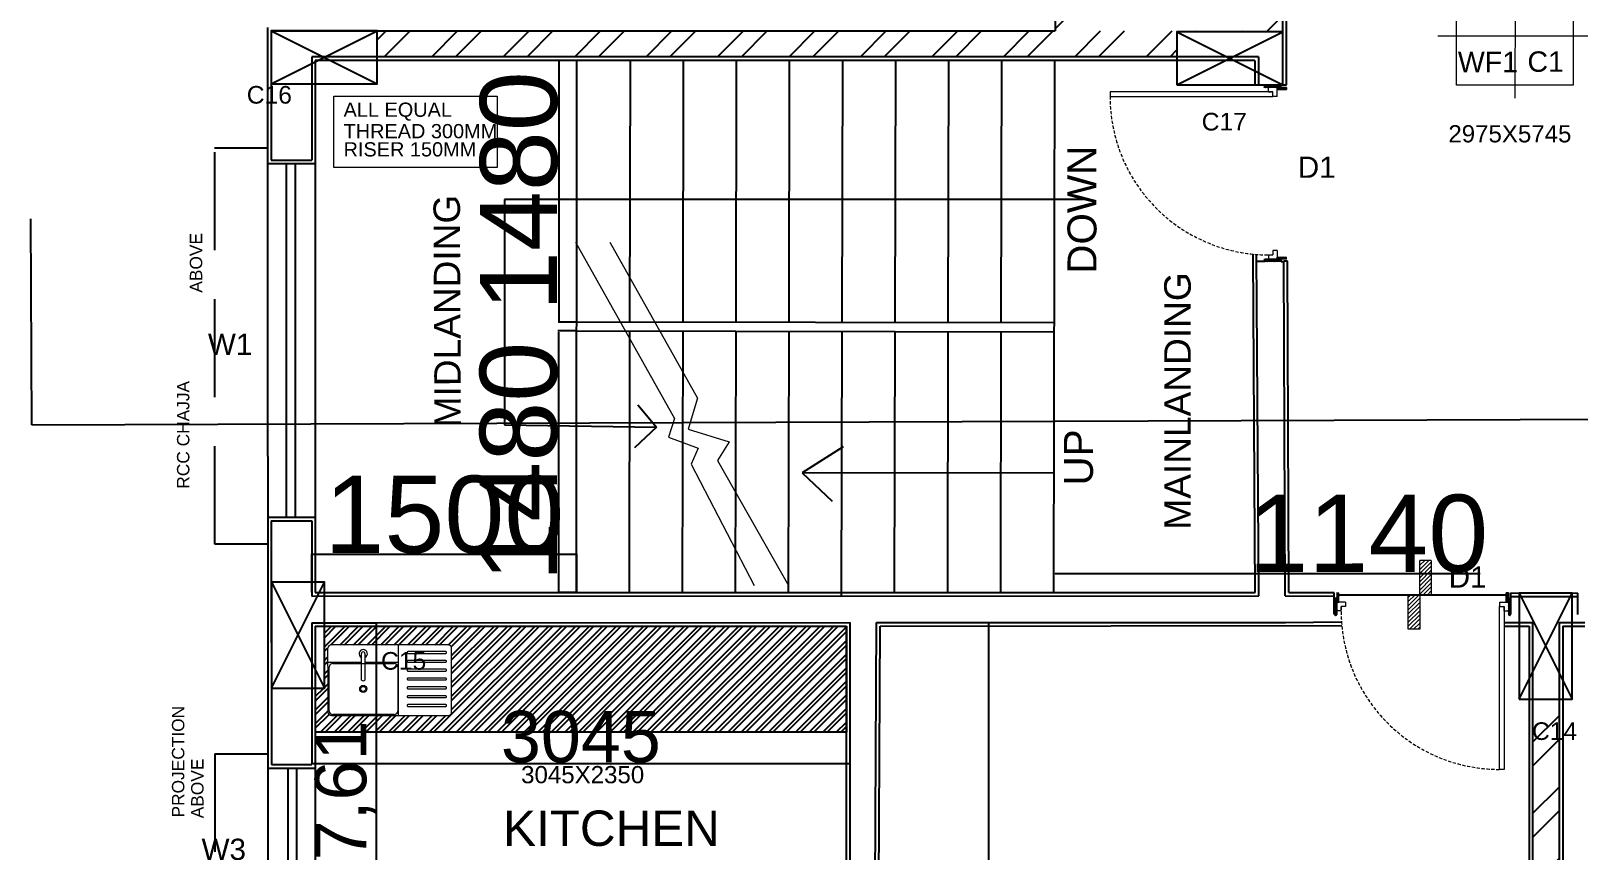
# Model space of a CAD drawing. Header units: millimetres. Extents: x -1932176 to 78768, y -1967 to 1266654.
# Drawn here: x -333049 to -330041, y 398891 to 400483 of the extents above; entities that cross this region are included whole.
import ezdxf

# ---------------------------------------------------------------- set-up
doc = ezdxf.new("R2010")
doc.units = ezdxf.units.MM
doc.linetypes.add('DASHED2', pattern=[9.525, 6.35, -3.175])
for name, color, linetype, lineweight in [('DOOR', 7, 'Continuous', 20), ('LEVEL', 252, 'Continuous', 13), ('text', 252, 'Continuous', 5)]:
    doc.layers.add(name, color=color, linetype=linetype, lineweight=lineweight)
doc.styles.get("Standard").update_dxf_attribs({"font": 'arial.ttf'})
doc.dimstyles.new('ISO-25', dxfattribs={"dimtxt": 150, "dimasz": 2.5, "dimexe": 1.25, "dimexo": 0.625, "dimtad": 1, "dimtxsty": 'Standard', "dimcen": 2.5, "dimadec": 0, "dimazin": 0, "dimtfac": 1, "dimtmove": 0, "dimatfit": 3, "dimfxl": 1, "dimarcsym": 0})

# ---------------------------------------------------------------- blocks, each defined once
blk = doc.blocks.new('*D689')
at = {"color": 0, "lineweight": -2, "ltscale": 30, "transparency": 16777216}
for p, q in [((-332503, 399332.3), (-332503, 399057.8)), ((-331456.8, 399332.6), (-331456.8, 399057.8)), ((-332500.5, 399059), (-331459.3, 399059))]:
    blk.add_line(p, q, dxfattribs=at)
at = {"color": 0, "ltscale": 30, "transparency": 16777216}
for points in [[(-332500.5, 399059.5), (-332500.5, 399058.6), (-332503, 399059)], [(-331459.3, 399059.5), (-331459.3, 399058.6), (-331456.8, 399059)]]:
    blk.add_solid(points, dxfattribs=at)
at = {"layer": 'Defpoints', "color": 0, "ltscale": 30, "transparency": 16777216}
for p in [(-332503, 399332.9), (-331456.8, 399333.2), (-331456.8, 399059)]:
    blk.add_point(p, dxfattribs=at)
at = {"color": 0, "ltscale": 30, "transparency": 16777216, "insert": (-331979.9, 399110.8), "char_height": 100, "attachment_point": 5}
blk.add_mtext('3045', dxfattribs=at)
blk = doc.blocks.new('*D691')
at = {"color": 0, "lineweight": -2, "ltscale": 30, "transparency": 16777216}
for p, q in [((-332502.6, 399332.9), (-332375.7, 399332.9)), ((-332377, 398527.8), (-332377, 399330.4)), ((-332502.4, 398525.3), (-332375.7, 398525.3))]:
    blk.add_line(p, q, dxfattribs=at)
at = {"color": 0, "ltscale": 30, "transparency": 16777216}
for points in [[(-332377.4, 399330.4), (-332376.6, 399330.4), (-332377, 399332.9)], [(-332377.4, 398527.8), (-332376.6, 398527.8), (-332377, 398525.3)]]:
    blk.add_solid(points, dxfattribs=at)
at = {"layer": 'Defpoints', "color": 0, "ltscale": 30, "transparency": 16777216}
for p in [(-332503.2, 399332.9), (-332377, 399332.9), (-332503, 398525.3)]:
    blk.add_point(p, dxfattribs=at)
at = {"color": 0, "ltscale": 30, "transparency": 16777216, "insert": (-332437.7, 398929.1), "char_height": 100, "attachment_point": 5, "rotation": 90}
blk.add_mtext('807,61', dxfattribs=at)
blk = doc.blocks.new('*D710')
at = {"color": 0, "lineweight": -2, "ltscale": 30, "transparency": 16777216}
for p, q in [((-331404.6, 399333.2), (-331186.1, 399333.2)), ((-331187.3, 399330.7), (-331187.3, 397345.6)), ((-331395.8, 397343.1), (-331186.1, 397343.1))]:
    blk.add_line(p, q, dxfattribs=at)
at = {"color": 0, "ltscale": 30, "transparency": 16777216}
for points in [[(-331187.8, 399330.7), (-331186.9, 399330.7), (-331187.3, 399333.2)], [(-331187.8, 397345.6), (-331186.9, 397345.6), (-331187.3, 397343.1)]]:
    blk.add_solid(points, dxfattribs=at)
at = {"layer": 'Defpoints', "color": 0, "ltscale": 30, "transparency": 16777216}
for p in [(-331405.2, 399333.2), (-331396.4, 397343.1), (-331187.3, 397343.1)]:
    blk.add_point(p, dxfattribs=at)
at = {"color": 0, "ltscale": 30, "transparency": 16777216, "insert": (-331264.6, 398338.2), "char_height": 150, "attachment_point": 5, "rotation": 90}
blk.add_mtext('5810', dxfattribs=at)
blk = doc.blocks.new('box of finishes')
at = {"layer": 'text'}
for p, q in [((34.7999, 81.3274), (34.7996, 80.9359)), ((34.5591, 81.1306), (35.0273, 81.1306))]:
    blk.add_line(p, q, dxfattribs=at)
blk.add_lwpolyline([(34.6174, 81.2846), (34.9817, 81.2846), (34.9817, 80.9766), (34.6174, 80.9766)], close=True, dxfattribs=at)
blk = doc.blocks.new('*D713')
at = {"color": 0, "lineweight": -2, "ltscale": 30, "transparency": 16777216}
for p, q in [((-331988.2, 400425.8), (-332024, 400425.8)), ((-332022.8, 400423.3), (-332022.8, 399919.8)), ((-331988.7, 399917.3), (-332024, 399917.3))]:
    blk.add_line(p, q, dxfattribs=at)
at = {"color": 0, "ltscale": 30, "transparency": 16777216}
for points in [[(-332023.2, 400423.3), (-332022.4, 400423.3), (-332022.8, 400425.8)], [(-332023.2, 399919.8), (-332022.4, 399919.8), (-332022.8, 399917.3)]]:
    blk.add_solid(points, dxfattribs=at)
at = {"layer": 'Defpoints', "color": 0, "ltscale": 30, "transparency": 16777216}
for p in [(-331987.6, 400425.8), (-332022.8, 399917.3), (-331988.1, 399917.3)]:
    blk.add_point(p, dxfattribs=at)
at = {"color": 0, "ltscale": 30, "transparency": 16777216, "insert": (-332100, 400171.6), "char_height": 150, "attachment_point": 5, "rotation": 90}
blk.add_mtext('1480', dxfattribs=at)
blk = doc.blocks.new('*D714')
at = {"color": 0, "lineweight": -2, "ltscale": 30, "transparency": 16777216}
for p, q in [((-331988.7, 399900.1), (-332024.5, 399900.1)), ((-332023.2, 399897.6), (-332023.2, 399394)), ((-331989.2, 399391.5), (-332024.5, 399391.5))]:
    blk.add_line(p, q, dxfattribs=at)
at = {"color": 0, "ltscale": 30, "transparency": 16777216}
for points in [[(-332023.6, 399897.6), (-332022.8, 399897.6), (-332023.2, 399900.1)], [(-332023.6, 399394), (-332022.8, 399394), (-332023.2, 399391.5)]]:
    blk.add_solid(points, dxfattribs=at)
at = {"layer": 'Defpoints', "color": 0, "ltscale": 30, "transparency": 16777216}
for p in [(-331988.1, 399900.1), (-332023.2, 399391.5), (-331988.6, 399391.5)]:
    blk.add_point(p, dxfattribs=at)
at = {"color": 0, "ltscale": 30, "transparency": 16777216, "insert": (-332100.4, 399645.8), "char_height": 150, "attachment_point": 5, "rotation": 90}
blk.add_mtext('1480', dxfattribs=at)
blk = doc.blocks.new('*D715')
at = {"color": 0, "lineweight": -2, "ltscale": 30, "transparency": 16777216}
for p, q in [((-332503, 399392.1), (-332503, 399466.6)), ((-331990.1, 399465.3), (-332500.5, 399465.3)), ((-331987.6, 399392.1), (-331987.6, 399466.6))]:
    blk.add_line(p, q, dxfattribs=at)
at = {"color": 0, "ltscale": 30, "transparency": 16777216}
for points in [[(-332500.5, 399465.8), (-332500.5, 399464.9), (-332503, 399465.3)], [(-331990.1, 399465.8), (-331990.1, 399464.9), (-331987.6, 399465.3)]]:
    blk.add_solid(points, dxfattribs=at)
at = {"layer": 'Defpoints', "color": 0, "ltscale": 30, "transparency": 16777216}
for p in [(-332503, 399465.3), (-332503, 399391.5), (-331987.6, 399391.5)]:
    blk.add_point(p, dxfattribs=at)
at = {"color": 0, "ltscale": 30, "transparency": 16777216, "insert": (-332245.3, 399542.6), "char_height": 150, "attachment_point": 5}
blk.add_mtext('1500', dxfattribs=at)
blk = doc.blocks.new('*D720')
at = {"color": 0, "lineweight": -2, "ltscale": 30, "transparency": 16777216}
for p, q in [((-331060.7, 399392.3), (-331060.7, 399429.5)), ((-331058.2, 399428.2), (-330671.4, 399428.3)), ((-330668.9, 399392.4), (-330668.9, 399429.6)), ((-330668.9, 399428.3), (-330231.8, 399428.4))]:
    blk.add_line(p, q, dxfattribs=at)
at = {"color": 0, "ltscale": 30, "transparency": 16777216}
for points in [[(-331058.2, 399428.7), (-331058.2, 399427.8), (-331060.7, 399428.2)], [(-330671.4, 399428.7), (-330671.4, 399427.9), (-330668.9, 399428.3)]]:
    blk.add_solid(points, dxfattribs=at)
at = {"layer": 'Defpoints', "color": 0, "ltscale": 30, "transparency": 16777216}
for p in [(-330668.9, 399428.3), (-331060.7, 399391.7), (-330668.9, 399391.8)]:
    blk.add_point(p, dxfattribs=at)
at = {"color": 0, "ltscale": 30, "transparency": 16777216, "insert": (-330449.1, 399505.6), "char_height": 150, "attachment_point": 5, "rotation": 0.0116}
blk.add_mtext('1140', dxfattribs=at)

msp = doc.modelspace()

# ---------------------------------------------------------------- hatches: boundary and pattern name
at = {"ltscale": 30, "true_color": 0x000000}
h = msp.add_hatch(dxfattribs=at)
h.set_pattern_fill('ANSI32', color=18, scale=10.309959)
h.set_pattern_definition([(45, (-160428.76, 244380.1), (-69.439556, 69.439556), []), (45, (-160382.47, 244380.1), (-69.439556, 69.439556), [])])
h.paths.add_polyline_path([(-328753.10289, 397906.73342), (-328729.98672, 397906.73342), (-328729.98672, 397930.16422), (-328738.57836, 397930.16422), (-328738.57836, 397923.56629, -1), (-328742.70234, 397923.56629), (-328742.70234, 397923.93078), (-328743.51994, 397923.93078), (-328743.51994, 397958.29753), (-328804.65268, 397958.29991), (-328804.66497, 397494.46434), (-328804.66835, 397367.04333), (-328753.10289, 397367.04333)])
h.paths.add_polyline_path([(-327626.97992, 397752.25867), (-327704.92008, 397752.25867), (-327704.91848, 397660.95214), (-327627.01703, 397660.92048)])
h.paths.add_polyline_path([(-327627.30193, 396959.87758), (-327704.9062, 396959.87622), (-327704.90497, 396889.48396), (-327627.33054, 396889.48396)])
h.paths.add_polyline_path([(-330078.2731, 399184.2028), (-330129.82283, 399184.2028), (-330129.82333, 398518.6809), (-330078.2739, 398518.6809)])
h.paths.add_polyline_path([(-331736.38548, 400961.85411), (-332812.05791, 400961.85411), (-332812.05791, 400878.27667), (-331737.26453, 400880.49499), (-331736.38548, 400880.93452)], flags=16)
h.paths.add_polyline_path([(-332812.05791, 400961.85411), (-332812.05791, 400878.06387), (-332915.1575, 400878.06387), (-332915.20856, 401254.6532), (-332831.74234, 401254.6532), (-332831.74234, 401084.26306), (-332824.86903, 401084.26306), (-332824.86903, 401261.52651), (-332922.08353, 401261.52651), (-332922.0308, 400871.19058), (-331467.02586, 400874.18468), (-331467.02586, 400968.72742), (-331518.94085, 400968.72742), (-331518.94085, 401985.97674), (-331518.87107, 402051.26572), (-331525.81416, 402051.27314), (-331584.23726, 402051.27314), (-331584.23726, 402010.03331), (-331584.23726, 400968.72742), (-331705.77209, 400968.72742), (-331692.02548, 400961.85411)])
h.paths.add_polyline_path([(-330615.25422, 400950.13433), (-330615.10108, 401357.06922), (-330585.05659, 401357.06922), (-330585.05659, 401391.43575), (-330584.239, 401391.80024, -1), (-330580.11501, 401391.80024), (-330580.11501, 401385.2023), (-330571.52338, 401385.2023), (-330571.52338, 401408.61901), (-330615.10108, 401408.61901), (-330615.10108, 401838.20065), (-330666.65088, 401838.20065), (-330666.65088, 400961.85411), (-331116.47309, 400961.85411), (-331116.30831, 400881.77662), (-331057.93264, 400881.8971), (-331057.93264, 400482.98658), (-332375.88114, 400482.98658), (-332375.88114, 400432.72153), (-331987.53934, 400432.72153), (-330821.39013, 400432.71514), (-330821.39013, 400481.12619), (-330615.20235, 400481.12619), (-330615.20762, 400528.77038), (-330618.66178, 400528.77038), (-330618.66178, 400524.64639), (-330649.92593, 400524.64639, -1), (-330649.92593, 400528.77038), (-330643.32799, 400528.77038), (-330643.32799, 400537.18819, -0.023721796), (-330662.68015, 400538.12245), (-330662.68016, 400482.99075), (-330986.86894, 400483.0192), (-330986.99396, 400698.79712), (-330987.10013, 400882.0433), (-330662.68012, 400881.98222), (-330662.68013, 400750.08133), (-330643.32799, 400750.08133), (-330643.32799, 400758.67296), (-330649.92593, 400758.67296, -1), (-330649.92593, 400762.79695), (-330618.66178, 400762.79695), (-330618.66178, 400758.67296), (-330615.23305, 400758.67296)])
h.paths.add_polyline_path([(-330704.37313, 400615.02411), (-330595.49861, 400615.02411), (-330595.49861, 400687.68258), (-330704.37313, 400687.68258)], flags=25)
h.paths.add_polyline_path([(-330601.03528, 400174.85247), (-330506.76878, 400174.85247), (-330506.76878, 400259.8358), (-330601.03528, 400259.8358)], flags=9)
h.paths.add_polyline_path([(-329977.70959, 399365.41554), (-329883.44308, 399365.41554), (-329883.44308, 399450.39887), (-329977.70959, 399450.39887)], flags=9)
h.paths.add_polyline_path([(-330307.73463, 399378.40742), (-330213.46813, 399378.40742), (-330213.46813, 399463.39074), (-330307.73463, 399463.39074)], flags=9)
h.paths.add_polyline_path([(-329883.58447, 401312.11087), (-329789.31797, 401312.11087), (-329789.31797, 401397.09419), (-329883.58447, 401397.09419)], flags=9)
h.paths.add_polyline_path([(-330390.79926, 401289.52056), (-330296.53275, 401289.52056), (-330296.53275, 401374.50388), (-330390.79926, 401374.50388)], flags=9)
h.paths.add_polyline_path([(-330344.21124, 400660.68331), (-329989.62178, 400660.68331), (-329989.62178, 400802.32218), (-330344.21124, 400802.32218)], flags=9)
h.paths.add_polyline_path([(-330285.61434, 400381.06136), (-330148.95997, 400381.06136), (-330148.95997, 400462.71343), (-330285.61434, 400462.71343)], flags=9)
h.paths.add_polyline_path([(-330152.49687, 400381.29885), (-330061.92551, 400381.29885), (-330061.92551, 400462.95091), (-330152.49687, 400462.95091)], flags=9)
h.paths.add_polyline_path([(-330148.29056, 400474.97288), (-330063.88162, 400474.97288), (-330063.88162, 400556.62494), (-330148.29056, 400556.62494)], flags=9)
h.paths.add_polyline_path([(-330276.89681, 400476.12472), (-330152.45917, 400476.12472), (-330152.45917, 400557.77678), (-330276.89681, 400557.77678)], flags=9)
h.paths.add_polyline_path([(-330818.61998, 399495.54781), (-330818.61998, 400021.48936), (-330924.84913, 400021.48936), (-330924.84913, 399495.54781)], flags=9)
h.paths.add_polyline_path([(-332270.77801, 404212.17882), (-332146.79125, 404212.17882), (-332146.79125, 404282.99826), (-332270.77801, 404282.99826)], flags=9)
h.paths.add_polyline_path([(-332725.63131, 403677.13168), (-332725.63131, 403801.11844), (-332796.45074, 403801.11844), (-332796.45074, 403677.13168)], flags=9)
h.paths.add_polyline_path([(-331662.24789, 403872.24153), (-331662.24789, 403996.22829), (-331733.06733, 403996.22829), (-331733.06733, 403872.24153)], flags=9)
h.paths.add_polyline_path([(-330912.69463, 401891.46223), (-330815.40875, 401891.46223), (-330815.40875, 401962.28167), (-330912.69463, 401962.28167)], flags=9)
h.paths.add_polyline_path([(-330935.14571, 403632.71498), (-330744.41849, 403632.71498), (-330744.41849, 403703.53441), (-330935.14571, 403703.53441)], flags=9)
h.paths.add_polyline_path([(-330235.68538, 402480.88291), (-330235.68538, 402666.86305), (-330341.91453, 402666.86305), (-330341.91453, 402480.88291)], flags=9)
h.paths.add_polyline_path([(-331157.78049, 401184.84142), (-331033.79373, 401184.84142), (-331033.79373, 401255.66085), (-331157.78049, 401255.66085)], flags=25)
h.paths.add_polyline_path([(-331404.37777, 401444.70719), (-331404.37777, 401568.69395), (-331475.1972, 401568.69395), (-331475.1972, 401444.70719)], flags=25)
h.paths.add_polyline_path([(-331067.921, 402969.56337), (-330937.46798, 402969.56337), (-330937.46798, 403033.64852), (-331067.921, 403033.64852)], flags=9)
h.paths.add_polyline_path([(-330944.90449, 402969.56337), (-330817.66418, 402969.56337), (-330817.66418, 403033.64852), (-330944.90449, 403033.64852)], flags=9)
h.paths.add_polyline_path([(-331075.79273, 403063.98549), (-330936.37793, 403063.98549), (-330936.37793, 403126.21066), (-331075.79273, 403126.21066)], flags=9)
h.paths.add_polyline_path([(-330927.13026, 403063.98549), (-330839.03431, 403063.98549), (-330839.03431, 403126.21066), (-330927.13026, 403126.21066)], flags=9)
h.paths.add_polyline_path([(-331184.03705, 401710.71951), (-331053.58403, 401710.71951), (-331053.58403, 401774.80467), (-331184.03705, 401774.80467)], flags=25)
h.paths.add_polyline_path([(-331304.12267, 401710.71951), (-331176.88236, 401710.71951), (-331176.88236, 401774.80467), (-331304.12267, 401774.80467)], flags=25)
h.paths.add_polyline_path([(-331183.42211, 401804.22573), (-331043.64095, 401804.22573), (-331043.64095, 401867.54998), (-331183.42211, 401867.54998)], flags=9)
h.paths.add_polyline_path([(-331284.61253, 401805.14164), (-331196.51658, 401805.14164), (-331196.51658, 401867.3668), (-331284.61253, 401867.3668)], flags=9)
h.paths.add_polyline_path([(-332346.12643, 403428.92366), (-332215.67341, 403428.92366), (-332215.67341, 403493.00881), (-332346.12643, 403493.00881)], flags=9)
h.paths.add_polyline_path([(-332466.21205, 403428.92366), (-332338.97175, 403428.92366), (-332338.97175, 403493.00881), (-332466.21205, 403493.00881)], flags=9)
h.paths.add_polyline_path([(-332345.32831, 403523.34578), (-332205.91352, 403523.34578), (-332205.91352, 403585.57094), (-332345.32831, 403585.57094)], flags=9)
h.paths.add_polyline_path([(-332446.70191, 403523.34578), (-332358.60597, 403523.34578), (-332358.60597, 403585.57094), (-332446.70191, 403585.57094)], flags=9)
h.paths.add_polyline_path([(-331276.26007, 402064.06531), (-331161.11944, 402064.06531), (-331161.11944, 402139.12691), (-331276.26007, 402139.12691)], flags=9)
h.paths.add_polyline_path([(-331964.41683, 402160.13406), (-331870.15033, 402160.13406), (-331870.15033, 402245.11738), (-331964.41683, 402245.11738)], flags=9)
h.paths.add_polyline_path([(-331786.69161, 402000.18776), (-331692.4251, 402000.18776), (-331692.4251, 402085.17108), (-331786.69161, 402085.17108)], flags=9)
h.paths.add_polyline_path([(-331652.00065, 403350.10321), (-331557.73414, 403350.10321), (-331557.73414, 403435.08653), (-331652.00065, 403435.08653)], flags=9)
h.paths.add_polyline_path([(-331120.72757, 402622.09304), (-330771.01413, 402622.09304), (-330771.01413, 402879.50602), (-331120.72757, 402879.50602)], flags=9)
h.paths.add_polyline_path([(-331343.57072, 401330.745), (-330887.75706, 401330.745), (-330887.75706, 401472.38387), (-331343.57072, 401472.38387)], flags=25)
h.paths.add_polyline_path([(-332554.13542, 403631.92958), (-332023.54056, 403631.92958), (-332023.54056, 403889.34255), (-332554.13542, 403889.34255)], flags=9)
at = {"ltscale": 30}
h = msp.add_hatch(dxfattribs=at)
h.set_pattern_fill('ANSI32', color=252, scale=1.958892)
h.set_pattern_definition([(45, (-533067.621, 249122.51), (-13.1935157, 13.1935157), []), (45, (-533058.825, 249122.51), (-13.1935157, 13.1935157), [])])
h.paths.add_polyline_path([(-331463.6223, 399326.30867), (-332478.4617, 399326.07677), (-332478.4617, 399205.78938), (-332496.15352, 399205.78938), (-332496.15352, 399120.10949), (-331463.6223, 399120.10949)])
h.paths.add_polyline_path([(-332231.19696, 399159.36298, -0.4142135624), (-332238.07027, 399152.48968), (-332334.29656, 399152.48968), (-332464.88937, 399152.48968, -0.4142135624), (-332471.76268, 399159.36298), (-332471.76268, 399248.71596), (-332471.76268, 399283.0825, -0.4142135624), (-332464.88937, 399289.9558), (-332238.07027, 399289.9558, -0.4142135624), (-332231.19696, 399283.0825)], flags=16)
h.paths.add_polyline_path([(-332242.30056, 399221.77267), (-332315.3526, 399221.77267, -0.9631654024), (-332316.60737, 399225.20932), (-332243.55532, 399225.20932, -1.0382432731)], flags=0)
h.paths.add_polyline_path([(-332242.30056, 399238.95593), (-332315.48161, 399238.95593, -0.9631654025), (-332316.73638, 399242.39258), (-332243.55532, 399242.39258, -1.0382432731)], flags=0)
h.paths.add_polyline_path([(-332242.30056, 399204.5894), (-332315.3526, 399204.5894, -0.9631654024), (-332316.60737, 399208.02605), (-332243.55532, 399208.02605, -1.0382432731)], flags=0)
h.paths.add_polyline_path([(-332242.30056, 399256.1392), (-332315.3526, 399256.1392, -0.9631654024), (-332316.60737, 399259.57585), (-332243.55532, 399259.57585, -1.0382432731)], flags=0)
h.paths.add_polyline_path([(-332242.30056, 399187.40613), (-332315.3526, 399187.40613, -0.9631654024), (-332316.60737, 399190.84279), (-332243.55532, 399190.84279, -1.0382432731)], flags=0)
h.paths.add_polyline_path([(-332242.30056, 399273.32246), (-332315.3526, 399273.32246, -0.9631654024), (-332316.60737, 399276.75912), (-332243.55532, 399276.75912, -1.0382432731)], flags=0)
h.paths.add_polyline_path([(-332242.30056, 399170.22287), (-332315.3526, 399170.22287, -0.9631654024), (-332316.60737, 399173.65952), (-332243.55532, 399173.65952, -1.0382432731)], flags=0)
h.paths.add_polyline_path([(-332342.77397, 399253.67602), (-332399.59296, 399253.57378), (-332399.59296, 399221.22274, -0.3537357729), (-332406.46627, 399221.22274), (-332406.46627, 399253.56141), (-332462.31637, 399253.46091, 0.4136866219), (-332469.17731, 399246.58762), (-332469.17731, 399161.21233, 0.4142135624), (-332462.30401, 399154.33902), (-332342.83498, 399154.33902, 0.4142135624), (-332335.96168, 399161.21233), (-332335.96168, 399247.8044, 0.372509215)], flags=0)
h.paths.add_polyline_path([(-332409.94341, 399204.26464, -1), (-332396.1968, 399204.26464, -1)], flags=0)
h.paths.add_polyline_path([(-332407.93478, 399204.26464, -1), (-332398.20542, 399204.26464, -1)], flags=0)
h.paths.add_polyline_path([(-327711.79699, 399205.78975), (-327729.57959, 399205.78975), (-327729.57959, 399326.07679), (-328744.32822, 399326.30867), (-328744.32822, 399120.10949), (-327711.79699, 399120.10949)])
h.paths.add_polyline_path([(-327974.44227, 399248.71596), (-327974.44227, 399283.0825, -0.4142135624), (-327967.56896, 399289.9558), (-327740.74986, 399289.9558, -0.4142135624), (-327733.87655, 399283.0825), (-327733.87655, 399159.36298, -0.4142135624), (-327740.74986, 399152.48968), (-327836.97614, 399152.48968), (-327967.56896, 399152.48968, -0.4142135624), (-327974.44227, 399159.36298)], flags=16)
h.paths.add_polyline_path([(-327971.8569, 399246.58762, -0.4136866219), (-327964.99596, 399253.46091), (-327909.14586, 399253.56141), (-327909.14586, 399265.39359, -4.5157110599), (-327902.27255, 399265.39359), (-327902.27255, 399253.57378), (-327845.45356, 399253.67602, -0.372509215), (-327838.64127, 399247.8044), (-327838.64127, 399161.21233, -0.4142135624), (-327845.51457, 399154.33902), (-327964.98359, 399154.33902, -0.4142135624), (-327971.8569, 399161.21233)], flags=0)
h.paths.add_polyline_path([(-327898.87638, 399204.26464, -1), (-327912.623, 399204.26464, -1)], flags=0)
h.paths.add_polyline_path([(-327900.88501, 399204.26464, -1), (-327910.61437, 399204.26464, -1)], flags=0)
h.paths.add_polyline_path([(-327817.90318, 399208.02605), (-327746.23491, 399208.02605, -1.42968177), (-327746.1059, 399204.5894), (-327818.03219, 399204.5894, -1.42968177)], flags=0)
h.paths.add_polyline_path([(-327817.90318, 399190.84279), (-327746.23491, 399190.84279, -1.42968177), (-327746.1059, 399187.40613), (-327818.03219, 399187.40613, -1.42968177)], flags=0)
h.paths.add_polyline_path([(-327817.90318, 399225.20932), (-327746.23491, 399225.20932, -1.42968177), (-327746.1059, 399221.77267), (-327818.03219, 399221.77267, -1.42968177)], flags=0)
h.paths.add_polyline_path([(-327817.90318, 399173.65952), (-327746.23491, 399173.65952, -1.42968177), (-327746.1059, 399170.22287), (-327818.03219, 399170.22287, -1.42968177)], flags=0)
h.paths.add_polyline_path([(-327818.03219, 399242.39258), (-327746.23491, 399242.39258, -1.42968177), (-327746.1059, 399238.95593), (-327818.1612, 399238.95593, -1.42968177)], flags=0)
h.paths.add_polyline_path([(-327817.90318, 399259.57585), (-327746.23491, 399259.57585, -1.42968177), (-327746.1059, 399256.1392), (-327818.03219, 399256.1392, -1.42968177)], flags=0)
h.paths.add_polyline_path([(-327817.90318, 399276.75912), (-327746.23491, 399276.75912, -1.42968177), (-327746.1059, 399273.32246), (-327818.03219, 399273.32246, -1.42968177)], flags=0)
h.paths.add_polyline_path([(-330673.52418, 401803.83412), (-330879.72337, 401803.83412), (-330879.72337, 400968.72742), (-330673.52418, 400968.72742)])
h.paths.add_polyline_path([(-330840.79169, 401546.7893, -0.4142135624), (-330847.665, 401553.66261), (-330847.665, 401649.8889), (-330847.665, 401780.48171, -0.4142135624), (-330840.79169, 401787.35502), (-330751.43871, 401787.35502), (-330717.07218, 401787.35502, -0.4142135624), (-330710.19888, 401780.48171), (-330710.19888, 401553.66261, -0.4142135624), (-330717.07218, 401546.7893)], flags=16)
h.paths.add_polyline_path([(-330778.38201, 401559.01865), (-330778.38201, 401630.94494, -1.42968177), (-330774.94536, 401630.81593), (-330774.94536, 401559.14766, -1.42968177)], flags=0)
h.paths.add_polyline_path([(-330795.56528, 401559.01865), (-330795.56528, 401630.94494, -1.42968177), (-330792.12862, 401630.81593), (-330792.12862, 401559.14766, -1.42968177)], flags=0)
h.paths.add_polyline_path([(-330761.19875, 401559.01865), (-330761.19875, 401631.07395, -1.42968177), (-330757.76209, 401630.94494), (-330757.76209, 401559.14766, -1.42968177)], flags=0)
h.paths.add_polyline_path([(-330812.74854, 401559.01865), (-330812.74854, 401630.94494, -1.42968177), (-330809.31189, 401630.81593), (-330809.31189, 401559.14766, -1.42968177)], flags=0)
h.paths.add_polyline_path([(-330744.01548, 401559.01865), (-330744.01548, 401630.94494, -1.42968177), (-330740.57883, 401630.81593), (-330740.57883, 401559.14766, -1.42968177)], flags=0)
h.paths.add_polyline_path([(-330829.93181, 401559.01865), (-330829.93181, 401630.94494, -1.42968177), (-330826.49516, 401630.81593), (-330826.49516, 401559.14766, -1.42968177)], flags=0)
h.paths.add_polyline_path([(-330726.83222, 401559.01865), (-330726.83222, 401630.94494, -1.42968177), (-330723.39556, 401630.81593), (-330723.39556, 401559.14766, -1.42968177)], flags=0)
h.paths.add_polyline_path([(-330746.5809, 401715.18531), (-330746.47866, 401658.36634, -0.458274443), (-330754.35363, 401651.55402), (-330838.94235, 401651.55402, -0.4142135624), (-330845.81566, 401658.42732), (-330845.81566, 401777.89635, -0.4142135624), (-330838.94235, 401784.76965), (-330753.56706, 401784.76965, -0.4136866219), (-330746.69376, 401777.90871), (-330746.59327, 401722.05861), (-330734.76109, 401722.05861, -4.5157110599), (-330734.76109, 401715.18531)], flags=0)
h.paths.add_polyline_path([(-330802.76334, 401718.66244, -1), (-330789.01673, 401718.66244, -1)], flags=0)
h.paths.add_polyline_path([(-330800.75472, 401718.66244, -1), (-330791.02535, 401718.66244, -1)], flags=0)
h.paths.add_polyline_path([(-329328.22714, 401803.83412), (-329534.42633, 401803.83412), (-329534.42633, 400968.72742), (-329328.22714, 400968.72742)])
h.paths.add_polyline_path([(-329452.65032, 401542.40184), (-329487.01685, 401542.40184, -0.4142135624), (-329493.89016, 401549.27515), (-329493.89016, 401776.09425, -0.4142135624), (-329487.01685, 401782.96756), (-329363.29734, 401782.96756, -0.4142135624), (-329356.42403, 401776.09425), (-329356.42403, 401679.86797), (-329356.42403, 401549.27515, -0.4142135624), (-329363.29734, 401542.40184)], flags=16)
h.paths.add_polyline_path([(-329450.52198, 401544.98721, -0.4136866219), (-329457.39527, 401551.84815), (-329457.49577, 401607.69825), (-329469.32795, 401607.69825, -4.5157110599), (-329469.32795, 401614.57156), (-329457.50814, 401614.57156), (-329457.61038, 401671.39053, -0.4582744448), (-329449.73541, 401678.20285), (-329365.14669, 401678.20285, -0.4142135624), (-329358.27338, 401671.32954), (-329358.27338, 401551.86052, -0.4142135624), (-329365.14669, 401544.98721)], flags=0)
h.paths.add_polyline_path([(-329415.07231, 401611.09442, -1), (-329401.32569, 401611.09442, -1)], flags=0)
h.paths.add_polyline_path([(-329413.06368, 401611.09442, -1), (-329403.33432, 401611.09442, -1)], flags=0)
h.paths.add_polyline_path([(-329429.14368, 401698.94093), (-329429.14368, 401770.6092, -1.42968177), (-329425.70702, 401770.73821), (-329425.70702, 401698.81192, -1.42968177)], flags=0)
h.paths.add_polyline_path([(-329411.96041, 401698.94093), (-329411.96041, 401770.6092, -1.42968177), (-329408.52376, 401770.73821), (-329408.52376, 401698.81192, -1.42968177)], flags=0)
h.paths.add_polyline_path([(-329446.32694, 401698.81192), (-329446.32694, 401770.6092, -1.42968177), (-329442.89029, 401770.73821), (-329442.89029, 401698.68291, -1.42968177)], flags=0)
h.paths.add_polyline_path([(-329394.77715, 401698.94093), (-329394.77715, 401770.6092, -1.42968177), (-329391.34049, 401770.73821), (-329391.34049, 401698.81192, -1.42968177)], flags=0)
h.paths.add_polyline_path([(-329463.51021, 401698.94093), (-329463.51021, 401770.6092, -1.42968177), (-329460.07355, 401770.73821), (-329460.07355, 401698.81192, -1.42968177)], flags=0)
h.paths.add_polyline_path([(-329377.59388, 401698.94093), (-329377.59388, 401770.6092, -1.42968177), (-329374.15723, 401770.73821), (-329374.15723, 401698.81192, -1.42968177)], flags=0)
h.paths.add_polyline_path([(-329480.69347, 401698.94093), (-329480.69347, 401770.6092, -1.42968177), (-329477.25682, 401770.73821), (-329477.25682, 401698.81192, -1.42968177)], flags=0)
h = msp.add_hatch()
h.set_pattern_fill('ANSI31', color=256, scale=0.687331, angle=-90)
h.set_pattern_definition([(315, (-356834.5803, 469436.6718), (1.543101256, 1.543101256), [])])
h.paths.add_polyline_path([(-330649.98524, 400039.30362, 1), (-330649.98524, 400035.17963), (-330618.72109, 400035.17963), (-330618.72109, 400039.30362)])
h.paths.add_polyline_path([(-330626.20404, 400043.4276), (-330626.20404, 400039.30362), (-330618.72109, 400039.30362), (-330608.38091, 400039.30362), (-330608.38091, 400043.4276)])
h.paths.add_polyline_path([(-330649.98524, 400377.20975, 1), (-330649.98524, 400373.08577), (-330618.72109, 400373.08577), (-330618.72109, 400377.20975)])
h.paths.add_polyline_path([(-330626.20404, 400373.08577), (-330626.20404, 400368.96178), (-330608.38091, 400368.96178), (-330608.38091, 400373.08577)])
h = msp.add_hatch()
h.set_pattern_fill('ANSI31', color=256, scale=0.687331, angle=180)
h.set_pattern_definition([(225, (-261773.4803, 425546.8557), (1.543101256, -1.543101256), [])])
h.paths.add_polyline_path([(-330510.58421, 399349.06477, -1), (-330514.70819, 399349.06477), (-330514.70819, 399380.32892), (-330510.58421, 399380.32892)])
h.paths.add_polyline_path([(-330506.46023, 399372.84597), (-330510.58421, 399372.84597), (-330510.58421, 399380.32892), (-330510.58421, 399390.66909), (-330506.46023, 399390.66909)])
h.paths.add_polyline_path([(-330172.67807, 399349.06477, -1), (-330176.80206, 399349.06477), (-330176.80206, 399380.32892), (-330172.67807, 399380.32892)])
h.paths.add_polyline_path([(-330176.80206, 399372.84597), (-330180.92604, 399372.84597), (-330180.92604, 399390.66909), (-330176.80206, 399390.66909)])
at = {"layer": 'LEVEL'}
h = msp.add_hatch(dxfattribs=at)
h.set_pattern_fill('ANSI31', color=256, scale=1.78706)
h.set_pattern_definition([(45, (-445239.987, 367523.0484), (-4.01206326, 4.01206326), [])])
h.paths.add_polyline_path([(-330371.42291, 399320.04936), (-330349.08466, 399320.04936), (-330349.08466, 399387.0641), (-330371.42291, 399387.0641)])
h.paths.add_polyline_path([(-330349.08466, 399387.0641), (-330326.74642, 399387.0641), (-330326.74642, 399454.07883), (-330349.08466, 399454.07883)])

# ---------------------------------------------------------------- linework, layer by layer
at = {"transparency": 16777216}
for p, q in [((-331057.93264, 400881.8971), (-331057.93264, 400482.98658)), ((-332582.08033, 400482.98658), (-331057.93264, 400482.98658)), ((-331988.59115, 399391.5201), (-331987.55835, 400425.84822)), ((-331884.43975, 399917.13102), (-331883.42192, 400425.84765)), ((-331781.34011, 399917.03944), (-331780.32211, 400425.84709)), ((-331780.30836, 400432.72039), (-331780.30836, 400432.72153)), ((-331678.24052, 399916.9479), (-331677.22231, 400425.84652)), ((-331677.20856, 400432.71983), (-331677.20856, 400432.72153)), ((-331575.14088, 399916.85628), (-331574.12251, 400425.84596)), ((-331574.10876, 400432.71926), (-331574.10875, 400432.72153)), ((-331472.04125, 399916.76474), (-331471.02271, 400425.84539)), ((-331471.00896, 400432.7187), (-331471.00895, 400432.72153)), ((-331368.9417, 399916.67316), (-331367.92295, 400425.84483)), ((-331367.9092, 400432.71813), (-331367.90919, 400432.72153)), ((-331265.84206, 399916.58158), (-331264.82311, 400425.84426)), ((-331264.80935, 400432.71757), (-331264.80935, 400432.72153)), ((-331162.74247, 399916.49004), (-331161.72339, 400425.8437)), ((-331060.69261, 399391.70859), (-331058.62354, 400425.84313)), ((-331161.5565, 400358.52044), (-331161.55649, 400358.52497)), ((-331058.45665, 400358.51988), (-331058.45664, 400358.52497)), ((-330668.87218, 399391.78818), (-330673.09122, 400049.33177)), ((-330661.95238, 399384.91628), (-330666.35825, 400048.0495)), ((-330610.61103, 399384.79966), (-330613.41116, 400035.41153)), ((-330603.89816, 399391.6406), (-330606.53792, 400035.44111)), ((-331988.06614, 399917.31466), (-331059.64207, 399916.49004)), ((-331988.08329, 399900.13083), (-331059.67853, 399898.27331)), ((-331885.49131, 399391.54104), (-331884.47436, 399899.83192)), ((-331782.39148, 399391.56199), (-331781.37493, 399899.62565)), ((-331679.29164, 399391.58293), (-331678.27559, 399899.41937)), ((-331576.1918, 399391.60387), (-331575.17621, 399899.2131)), ((-331473.10571, 399384.75151), (-331472.07678, 399899.00683)), ((-331369.99212, 399391.64576), (-331368.97744, 399898.80055)), ((-331266.89229, 399391.6667), (-331265.87806, 399898.59428)), ((-331163.79245, 399391.68765), (-331162.77863, 399898.388)), ((-330668.82553, 399384.86994), (-330668.82583, 399384.91489))]:
    msp.add_line(p, q, dxfattribs=at)
at = {"linetype": 'ByBlock', "transparency": 33554687}
for p, q in [((-330615.19095, 400378.02659), (-330615.20808, 400532.89436)), ((-330608.38091, 400378.02735), (-330608.35652, 400532.89436)), ((-332588.95363, 400489.74803), (-332588.15918, 398528.08063)), ((-332582.08033, 400482.98658), (-332581.97831, 400231.94597)), ((-331987.53934, 400432.72153), (-332503.03731, 400432.72153)), ((-332503.03731, 400432.72153), (-332503.03731, 400231.94597)), ((-331987.53934, 400425.84822), (-332496.164, 400425.84822)), ((-332496.164, 400425.84822), (-332496.164, 399391.41699)), ((-330669.55269, 400425.841), (-331987.53938, 400425.84822)), ((-330662.68016, 400432.71427), (-331987.53934, 400432.72153)), ((-330669.55269, 400425.841), (-330669.5473, 400378.02058)), ((-330662.68016, 400432.71427), (-330662.674, 400378.02198)), ((-332581.6934, 399530.86873), (-332581.50091, 399057.21745)), ((-332503.03731, 399530.86873), (-332503.03731, 399384.54229)), ((-332503.03731, 399384.54229), (-330661.95238, 399384.91628)), ((-332496.164, 399391.41699), (-330668.87218, 399391.78818)), ((-330661.99873, 399391.78958), (-330661.95378, 399391.78959)), ((-330610.61158, 399384.92671), (-330610.4015, 399384.92675)), ((-332503.02682, 399332.94446), (-331456.75056, 399333.18355)), ((-332503.02682, 399332.94446), (-332503.02682, 399057.21745)), ((-332496.15352, 399326.07272), (-331463.6223, 399326.30867)), ((-332496.15352, 399326.07272), (-332496.15352, 398532.20429)), ((-331463.44083, 398532.20429), (-331463.6223, 399326.30867)), ((-331456.56595, 398525.33098), (-331456.75056, 399333.18355)), ((-331409.40823, 398473.78118), (-331405.20077, 399333.19533)), ((-331405.20077, 399333.19533), (-330610.39103, 399333.37696)), ((-331402.56849, 398466.90788), (-331398.36102, 399326.32359)), ((-331398.36102, 399326.32359), (-330500.82265, 399327.75706)), ((-330185.39369, 399326.44669), (-330136.69591, 399326.45022)), ((-330071.36651, 399326.45678), (-330028.3471, 399326.45678))]:
    msp.add_line(p, q, dxfattribs=at)
at = {"color": 2}
for p, q in [((-332582.08033, 400379.88699), (-332375.88114, 400482.98658)), ((-332582.08033, 400482.98658), (-332375.88114, 400379.88699)), ((-330821.39013, 400378.02659), (-330615.19095, 400481.12619)), ((-330821.39013, 400481.12619), (-330615.19095, 400378.02659)), ((-332581.56129, 399411.98857), (-332478.4617, 399205.78938)), ((-332581.56129, 399205.78938), (-332478.4617, 399411.98857)), ((-330156.1762, 399390.40199), (-330053.0766, 399184.2028)), ((-330156.1762, 399184.2028), (-330053.0766, 399390.40199))]:
    msp.add_line(p, q, dxfattribs=at)
for p, q in [((-330649.62075, 400378.02735), (-330608.38091, 400378.02735)), ((-330610.61103, 399384.79966), (-330516.08256, 399384.58571)), ((-330603.89816, 399391.6406), (-330515.50436, 399391.44183)), ((-330515.52579, 399349.42926), (-330515.52579, 399390.66909)), ((-330171.86048, 399390.66909), (-330041.88031, 399390.37681)), ((-330171.86048, 399349.42926), (-330171.86048, 399390.66909)), ((-330171.86048, 399383.80659), (-330041.88031, 399383.51239)), ((-330041.88031, 399349.13697), (-330041.88031, 399390.37681)), ((-330610.38972, 399333.37696), (-330501.35906, 399334.40527)), ((-330185.39369, 399333.37663), (-330129.82272, 399333.3766)), ((-330136.69591, 399326.45022), (-330136.69728, 397501.37249)), ((-330129.82272, 399333.3766), (-330129.8241, 397494.49905)), ((-330078.27292, 399333.37656), (-330078.27519, 397432.08679)), ((-330078.27292, 399333.37656), (-330028.3471, 399333.37656)), ((-330071.36651, 399326.45678), (-330071.40211, 397435.13529))]:
    msp.add_line(p, q)
at = {"linetype": 'DASHED2', "ltscale": 30}
for p, q in [((-332588.8912, 400255.11438), (-332691.99079, 400255.11438)), ((-332691.70686, 399485.30408), (-332691.70686, 400255.11438)), ((-332588.60727, 399485.30408), (-332691.70686, 399485.30408)), ((-332691.5281, 399078.25318), (-332691.85733, 398652.10181)), ((-332691.5281, 399078.25318), (-332588.4285, 399078.25318))]:
    msp.add_line(p, q, dxfattribs=at)
at = {"ltscale": 30}
for p, q in [((-332588.84644, 400225.07266), (-332496.164, 400225.07266)), ((-332581.97831, 400231.94597), (-332503.03731, 400231.94597)), ((-332552.52084, 400225.07266), (-332552.52084, 399537.74204)), ((-332535.33758, 400225.07266), (-332535.33758, 399537.74204)), ((-330649.98524, 400035.17963), (-330666.33629, 400035.06938)), ((-330618.72109, 400035.17963), (-330613.41017, 400035.17963)), ((-330606.53792, 400035.44111), (-330613.41116, 400035.41153)), ((-332588.56808, 399537.74204), (-332496.164, 399537.74204)), ((-332588.56808, 399530.86873), (-332588.5653, 399530.86873)), ((-332581.6934, 399530.86873), (-332503.03731, 399530.86873)), ((-331463.6223, 399326.30867), (-331463.6223, 399120.10949)), ((-331463.6223, 399120.10949), (-332496.15352, 399120.10949)), ((-332588.37069, 399050.34414), (-332496.15352, 399050.34414)), ((-332581.50091, 399057.21745), (-332503.02682, 399057.21745)), ((-332549.87304, 399050.34414), (-332549.87304, 398706.67883)), ((-332532.68977, 399050.34414), (-332532.68977, 398706.67883))]:
    msp.add_line(p, q, dxfattribs=at)
at = {"color": 252, "ltscale": 30}
for p, q in [((-331002.67061, 400155.47799), (-332128.22581, 400155.47799)), ((-332128.22581, 400155.47799), (-332128.22581, 399717.69267)), ((-331869.18757, 399756.45293), (-331832.81513, 399712.70091)), ((-332128.22581, 399717.69267), (-331832.81513, 399712.70091)), ((-331832.81513, 399712.70091), (-331875.72524, 399672.84202)), ((-331470.26957, 399674.80973), (-331549.76863, 399624.32881)), ((-331549.76863, 399624.32881), (-331060.22677, 399624.5367)), ((-331549.76863, 399624.32881), (-331491.60862, 399569.33769)), ((-330506.46023, 399387.0641), (-330180.92604, 399387.0641)), ((-330371.42291, 399387.0641), (-330326.74642, 399387.0641))]:
    msp.add_line(p, q, dxfattribs=at)
at = {"color": 32, "ltscale": 30, "true_color": 0xcd6928}
for q in [(-333048.96235, 400117.79403), (-328022.17586, 399735.86054)]:
    msp.add_line((-333047.48877, 399717.36723), q, dxfattribs=at)
at = {"color": 7, "lineweight": 13}
for p, q in [((-332471.76268, 399248.71596), (-332471.76268, 399283.0825)), ((-332238.07027, 399289.9558), (-332464.88937, 399289.9558)), ((-332334.29656, 399152.48968), (-332334.29656, 399289.9558)), ((-332243.55532, 399276.75912), (-332315.3526, 399276.75912)), ((-332231.19696, 399159.36298), (-332231.19696, 399283.0825)), ((-332464.88937, 399255.58927), (-332471.76268, 399255.58927)), ((-332471.76268, 399248.71596), (-332471.76268, 399159.36298)), ((-332469.17731, 399161.21233), (-332469.17731, 399246.58762)), ((-332406.46627, 399255.58927), (-332464.88937, 399255.58927)), ((-332462.31637, 399253.46091), (-332342.84735, 399253.67589)), ((-332406.46627, 399221.22274), (-332406.46627, 399272.77254)), ((-332399.59296, 399272.77254), (-332399.59296, 399221.22274)), ((-332334.29656, 399255.58927), (-332399.59296, 399255.58927)), ((-332335.96168, 399246.80259), (-332335.96168, 399161.21233)), ((-332315.3526, 399273.32246), (-332243.42631, 399273.32246)), ((-332243.55532, 399259.57585), (-332315.3526, 399259.57585)), ((-332315.3526, 399256.1392), (-332243.42631, 399256.1392)), ((-332243.55532, 399242.39258), (-332315.3526, 399242.39258)), ((-332315.3526, 399238.95593), (-332243.42631, 399238.95593)), ((-332243.55532, 399225.20932), (-332315.3526, 399225.20932)), ((-332315.3526, 399221.77267), (-332243.42631, 399221.77267)), ((-332243.55532, 399208.02605), (-332315.3526, 399208.02605)), ((-332315.3526, 399204.5894), (-332243.42631, 399204.5894)), ((-332243.55532, 399190.84279), (-332315.3526, 399190.84279)), ((-332315.3526, 399187.40613), (-332243.42631, 399187.40613)), ((-332342.83498, 399154.33902), (-332462.30401, 399154.33902)), ((-332243.55532, 399173.65952), (-332315.3526, 399173.65952)), ((-332315.3526, 399170.22287), (-332243.42631, 399170.22287)), ((-332464.88937, 399152.48968), (-332334.29656, 399152.48968)), ((-332334.29656, 399152.48968), (-332238.07027, 399152.48968))]:
    msp.add_line(p, q, dxfattribs=at)
at = {"color": 2}
for points in [[(-332582.08033, 400379.88699), (-332375.88114, 400379.88699), (-332375.88114, 400482.98658), (-332582.08033, 400482.98658)], [(-330821.39013, 400378.02659), (-330615.19095, 400378.02659), (-330615.19095, 400481.12619), (-330821.39013, 400481.12619)], [(-332581.56129, 399205.78938), (-332478.4617, 399205.78938), (-332478.4617, 399411.98857), (-332581.56129, 399411.98857)], [(-330156.1762, 399184.2028), (-330053.0766, 399184.2028), (-330053.0766, 399390.40199), (-330156.1762, 399390.40199)]]:
    msp.add_lwpolyline(points, close=True, dxfattribs=at)
at = {"color": 7, "lineweight": 13}
for radius in [6.87331, 4.86468]:
    msp.add_circle((-332403.0701, 399204.26464), radius, dxfattribs=at)
for centre, radius, start, end in [((-332464.88937, 399283.0825), 6.87331, 90, 180), ((-332403.02962, 399272.77254), 8.13999, 294.97317378, 245.02682622), ((-332403.02962, 399272.9481), 3.44113, 357.0755373, 182.9244627), ((-332315.91548, 399275.06434), 1.83057, 67.79240646, 287.90796729), ((-332242.86343, 399275.06434), 1.83057, 252.09203271, 112.20759354), ((-332238.07027, 399283.0825), 6.87331, 0, 90), ((-332462.30401, 399246.58762), 6.87331, 90.10309932, 180), ((-332342.7616, 399246.80273), 6.87331, 0, 90.10309932), ((-332315.91548, 399257.88107), 1.83057, 67.79240646, 287.90796729), ((-332242.86343, 399257.88107), 1.83057, 252.09203271, 112.20759354), ((-332403.02962, 399225.47256), 5.46549, 231.03898249, 308.96101751), ((-332316.04449, 399240.69781), 1.83057, 67.79240646, 287.90796729), ((-332315.91548, 399223.51454), 1.83057, 67.79240646, 287.90796729), ((-332242.86343, 399240.69781), 1.83057, 252.09203271, 112.20759354), ((-332242.86343, 399223.51454), 1.83057, 252.09203271, 112.20759354), ((-332315.91548, 399206.33128), 1.83057, 67.79240646, 287.90796729), ((-332315.91548, 399189.14801), 1.83057, 67.79240646, 287.90796729), ((-332242.86343, 399206.33128), 1.83057, 252.09203271, 112.20759354), ((-332242.86343, 399189.14801), 1.83057, 252.09203271, 112.20759354), ((-332464.88937, 399159.36298), 6.87331, 180, 270), ((-332462.30401, 399161.21233), 6.87331, 180, 270), ((-332342.83498, 399161.21233), 6.87331, 270, 0), ((-332315.91548, 399171.96475), 1.83057, 67.79240646, 287.90796729), ((-332242.86343, 399171.96475), 1.83057, 252.09203271, 112.20759354), ((-332238.07027, 399159.36298), 6.87331, 270, 0)]:
    msp.add_arc(centre, radius, start, end, dxfattribs=at)
at = {"layer": 'DOOR'}
for p, q in [((-330634.79567, 400364.49413), (-330951.31142, 400364.49413)), ((-330951.31142, 400364.49413), (-330951.31142, 400355.9025)), ((-330618.72109, 400377.20975), (-330649.98524, 400377.20975)), ((-330608.38091, 400373.08577), (-330649.98524, 400373.08577)), ((-330643.3873, 400364.49413), (-330643.3873, 400373.08577)), ((-330643.3873, 400364.49413), (-330634.79567, 400364.49413)), ((-330634.79567, 400355.9025), (-330634.79567, 400364.49413)), ((-330626.20404, 400355.9025), (-330626.20404, 400373.08577)), ((-330626.20404, 400373.08577), (-330626.20404, 400368.96178)), ((-330626.20404, 400368.96178), (-330608.38091, 400368.96178)), ((-330618.72109, 400373.08577), (-330618.72109, 400377.20975)), ((-330608.38091, 400373.08577), (-330608.38091, 400368.96178)), ((-330951.31142, 400355.9025), (-330634.79567, 400355.9025)), ((-330626.20404, 400355.9025), (-330634.79567, 400355.9025)), ((-330626.20404, 400056.48688), (-330634.79567, 400056.48688)), ((-330634.79567, 400056.48688), (-330634.79567, 400047.89525)), ((-330626.20404, 400056.48688), (-330626.20404, 400039.30362)), ((-330608.38091, 400039.30362), (-330649.98524, 400039.30362)), ((-330618.72109, 400035.17963), (-330649.98524, 400035.17963)), ((-330643.3873, 400047.89525), (-330643.3873, 400039.30362)), ((-330643.3873, 400047.89525), (-330634.79567, 400047.89525)), ((-330626.20404, 400039.30362), (-330626.20404, 400043.4276)), ((-330626.20404, 400043.4276), (-330608.38091, 400043.4276)), ((-330618.72109, 400039.30362), (-330618.72109, 400035.17963)), ((-330608.38091, 400039.30362), (-330608.38091, 400043.4276)), ((-330514.70819, 399380.32892), (-330514.70819, 399349.06477)), ((-330510.58421, 399380.32892), (-330514.70819, 399380.32892)), ((-330510.58421, 399390.66909), (-330510.58421, 399349.06477)), ((-330510.58421, 399390.66909), (-330506.46023, 399390.66909)), ((-330493.40094, 399372.84597), (-330510.58421, 399372.84597)), ((-330510.58421, 399372.84597), (-330506.46023, 399372.84597)), ((-330506.46023, 399372.84597), (-330506.46023, 399390.66909)), ((-330493.40094, 399372.84597), (-330493.40094, 399364.25434)), ((-330193.98532, 399372.84597), (-330176.80206, 399372.84597)), ((-330193.98532, 399372.84597), (-330193.98532, 399364.25434)), ((-330180.92604, 399372.84597), (-330180.92604, 399390.66909)), ((-330176.80206, 399390.66909), (-330180.92604, 399390.66909)), ((-330176.80206, 399372.84597), (-330180.92604, 399372.84597)), ((-330176.80206, 399390.66909), (-330176.80206, 399349.06477)), ((-330176.80206, 399380.32892), (-330172.67807, 399380.32892)), ((-330172.67807, 399380.32892), (-330172.67807, 399349.06477)), ((-330501.99258, 399355.6627), (-330510.58421, 399355.6627)), ((-330493.40094, 399364.25434), (-330501.99258, 399364.25434)), ((-330501.99258, 399355.6627), (-330501.99258, 399364.25434)), ((-330193.98532, 399364.25434), (-330185.39369, 399364.25434)), ((-330193.98532, 399047.73858), (-330193.98532, 399364.25434)), ((-330185.39369, 399355.6627), (-330185.39369, 399364.25434)), ((-330185.39369, 399364.25434), (-330185.39369, 399047.73858)), ((-330185.39369, 399355.6627), (-330176.80206, 399355.6627)), ((-330185.39369, 399047.73858), (-330193.98532, 399047.73858))]:
    msp.add_line(p, q, dxfattribs=at)
for centre, start, end in [((-330649.98524, 400375.14776), 90, 270), ((-330649.98524, 400037.24162), 90, 270), ((-330512.6462, 399349.06477), 180, 0), ((-330174.74007, 399349.06477), 180, 0)]:
    msp.add_arc(centre, 2.06199, start, end, dxfattribs=at)
at = {"layer": 'DOOR', "linetype": 'DASHED2'}
for centre, start, end in [((-330643.18981, 400355.9025), 180, 271.56109833), ((-330193.98532, 399355.8602), 178.43890167, 270)]:
    msp.add_arc(centre, 308.12161, start, end, dxfattribs=at)
at = {"layer": 'LEVEL'}
for p, q in [((-330349.08466, 399387.0641), (-330349.08466, 399454.07883)), ((-330326.74642, 399454.07883), (-330349.08466, 399454.07883)), ((-330326.74642, 399454.07883), (-330326.74642, 399387.0641)), ((-330371.42291, 399320.04936), (-330371.42291, 399387.0641)), ((-330349.08466, 399387.0641), (-330349.08466, 399320.04936)), ((-330349.08466, 399320.04936), (-330371.42291, 399320.04936))]:
    msp.add_line(p, q, dxfattribs=at)
msp.add_lwpolyline([(-332460.25587, 400356.30735), (-332142.39577, 400356.30735), (-332142.39577, 400217.45526), (-332460.25587, 400217.45526)], close=True, dxfattribs=at)
at = {"layer": 'text'}
for points in [[(-331990.49047, 400072.67467), (-331798.23518, 399729.44048), (-331809.31575, 399693.17609), (-331752.17343, 399672.37367), (-331765.58838, 399641.05379), (-331642.77647, 399405.35928)], [(-331923.87828, 400072.67467), (-331753.09959, 399769.50271), (-331771.41159, 399709.26864), (-331691.95466, 399684.521), (-331714.16976, 399647.82843), (-331576.16428, 399405.35928)]]:
    msp.add_lwpolyline(points, dxfattribs=at)

# ---------------------------------------------------------------- block references
at = {"layer": 'text', "transparency": 16777216, "xscale": 622.6515124370756, "yscale": 622.6515124370756, "zscale": 622.6515124370756}
msp.add_blockref('box of finishes', (-351832.14228, 349957.17929), dxfattribs=at)

# ---------------------------------------------------------------- texts
at = {"color": 252, "ltscale": 30}
for s, p in [('2975X5745', (-330293.58893, 400266.37711)), ('3045X2350', (-332096.05946, 399020.84149))]:
    msp.add_text(s, height=33.474431, dxfattribs=at).set_placement(p)
for s, p in [('DOWN', (-330977.64744, 400011.00283)), ('UP', (-330984.47743, 399599.36166))]:
    msp.add_text(s, height=56.335078, rotation=90, dxfattribs=at).set_placement(p)
for s, height, p in [('ABOVE', 24.088368, (-332716.05558, 399974.29709)), ('RCC CHAJJA', 24.088368, (-332740.98523, 399593.326)), ('PROJECTION  ', 24.0883682, (-332750.78275, 398954.36024)), ('ABOVE', 24.088368, (-332713.45019, 398952.78201))]:
    msp.add_text(s, height=height, rotation=90).set_placement(p)
at = {"color": 252, "transparency": 16777216, "attachment_point": 1}
for s, width, gutter_width, insert, char_height in [('D1', 74.86437, 11139.68641, (-330586.28065, 400238.77985), 41.239837), ('W1', 74.86437, 11139.68641, (-332704.96301, 399894.671), 41.239837), ('D1', 74.86437, 11139.68641, (-330292.98, 399442.33479), 41.239837), ('KITCHEN', 42.932251, 12.5, (-332131.15257, 398967.80407), 68.733062), ('W3', 32.3599923, 11139.68641, (-332717.29816, 398913.09298), 41.239837)]:
    msp.add_mtext_dynamic_manual_height_columns(s, width=width, gutter_width=gutter_width, heights=[0], dxfattribs=dict(at, insert=insert, char_height=char_height))
for s, width, insert, char_height, rotation in [('MIDLANDING', 172.5868935, (-332264.73038, 399712.41922), 51.549797, 90.22984546), ('MAINLANDING', 819.1574768, (-330845.88933, 399513.78013), 51.5497966, 90)]:
    msp.add_mtext_dynamic_manual_height_columns(s, width=width, gutter_width=11139.68641, heights=[0], dxfattribs=dict(at, insert=insert, char_height=char_height, rotation=rotation))
at = {"layer": 'LEVEL'}
for s, height, p in [('ALL EQUAL', 27.687224, (-332441.20193, 400316.12078)), ('THREAD 300MM', 27.6872236, (-332441.20193, 400274.38844)), ('RISER 150MM', 27.6872236, (-332441.20193, 400239.03188))]:
    msp.add_text(s, height=height, dxfattribs=at).set_placement(p)
at = {"layer": 'text', "transparency": 16777216, "char_height": 39.623278, "attachment_point": 1}
for s, insert in [('WF1', (-330275.03281, 400442.48285)), ('C1', (-330139.83418, 400443.23387))]:
    msp.add_mtext_dynamic_manual_height_columns(s, width=0.6829867, gutter_width=1, heights=[0], dxfattribs=dict(at, insert=insert))
at = {"layer": 'text', "color": 252, "true_color": 0x939598, "transparency": 16777216, "char_height": 34.278273, "attachment_point": 1}
for s, insert in [('C16', (-332629.44148, 400376.0294)), ('C17', (-330773.07273, 400323.8306)), ('C15', (-332368.37501, 399275.82903)), ('C14', (-330131.01352, 399139.30467))]:
    msp.add_mtext_dynamic_manual_height_columns(s, width=1.2192188, gutter_width=1, heights=[0], dxfattribs=dict(at, insert=insert))

# ---------------------------------------------------------------- dimensions: what is measured, and where the dimension line sits
at = {"color": 252, "ltscale": 30}
for base, p1, p2, picture, middle in [((-332022.7978, 399917.31466), (-331987.55835, 400425.84822), (-331988.06614, 399917.31466), '*D713', (-332100.00875, 400171.58144)), ((-332023.21434, 399391.5201), (-331988.08329, 399900.13083), (-331988.59115, 399391.5201), '*D714', (-332100.42529, 399645.82547))]:
    dim = msp.add_linear_dim(base=base, p1=p1, p2=p2, angle=90, text='1480', dimstyle='ISO-25', dxfattribs=at)
    dim.commit()
    dim.dimension.update_dxf_attribs({"geometry": picture, "text_midpoint": middle})
dim = msp.add_linear_dim(base=(-332503.03731, 399465.34152), p1=(-331987.57354, 399391.5201), p2=(-332503.03731, 399391.5201), text='1500', dimstyle='ISO-25', dxfattribs=at)
dim.commit()
dim.dimension.update_dxf_attribs({"geometry": '*D715', "text_midpoint": (-332245.30542, 399542.55247)})
dim = msp.add_aligned_dim(p1=(-331060.69261, 399391.70859), p2=(-330668.87218, 399391.78818), distance=36.52714, text='1140', dimstyle='ISO-25', dxfattribs=at)
dim.commit()
dim.dimension.update_dxf_attribs({"geometry": '*D720', "text_midpoint": (-330449.10931, 399505.57092)})
dim = msp.add_linear_dim(base=(-332376.97951, 399332.94442), p1=(-332503.02682, 398525.33098), p2=(-332503.21138, 399332.94442), angle=90, dimstyle='ISO-25', override={"dimtxt": 100}, dxfattribs=at)
dim.commit()
dim.dimension.update_dxf_attribs({"geometry": '*D691', "text_midpoint": (-332437.70001, 398929.1377)})
dim = msp.add_linear_dim(base=(-331456.75056, 399059.03702), p1=(-332503.02682, 399332.94446), p2=(-331456.75056, 399333.18355), text='3045', dimstyle='ISO-25', override={"dimtxt": 100}, dxfattribs=at)
dim.commit()
dim.dimension.update_dxf_attribs({"geometry": '*D689', "text_midpoint": (-331979.88869, 399059.03702), "dimtype": 160})
dim = msp.add_linear_dim(base=(-331187.34397, 397343.12098), p1=(-331405.20077, 399333.19533), p2=(-331396.43628, 397343.12098), angle=90, text='5810', dimstyle='ISO-25', override={"dimtxt": 150}, dxfattribs=at)
dim.commit()
dim.dimension.update_dxf_attribs({"geometry": '*D710', "text_midpoint": (-331264.55492, 398338.15816)})

doc.saveas('drawing.dxf')
